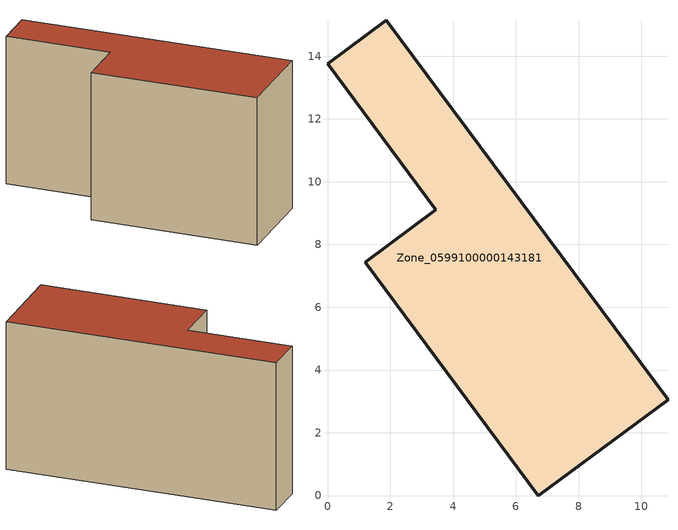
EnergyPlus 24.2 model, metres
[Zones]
Zone_0599100000143181
 floor ground (C_G): 0,13.76 1.87,15.14 10.85,3.06 6.72,0 1.21,7.44 3.45,9.1 z0
 wall outside (C_F): 6.72,0 10.85,3.06 1.87,15.14 0,13.76 3.45,9.1 1.21,7.44 6.72,0 z0:8.4
 roof outside (C_R): 1.87,15.14 0,13.76 3.45,9.1 1.21,7.44 6.72,0 10.85,3.06 z8.4
[BUILDING]
Pand.0599100000143181: North Axis=0; Terrain=City; Loads Convergence Tolerance Value=0.04; Temperature Convergence Tolerance Value=0.4; Solar Distribution=FullExterior; Maximum Number of Warmup Days=25; Minimum Number of Warmup Days=1
[Site:Location]
Rotterdam.The.Hague.AP_ZH_NLD Design_Conditions: Latitude=51.96; Longitude=4.45; Time Zone=1; Elevation=-4.5
[SITE:GROUNDTEMPERATURE:BUILDINGSURFACE]
18, 18, 18, 18, 18, 18, 18, 18, 18, 18, 18, 18
[MATERIAL] Thermal Absorptance=0.9; Solar Absorptance=0.7; Visible Absorptance=0.7
Name | Roughness | Thickness | Conductivity | Density | Specific Heat
G.TI.1975-1991 | MediumSmooth | 0.15 | 0.288461 | 540 | 1210
F.TI.1975-1991 | Rough | 0.3 | 0.230769 | 1920 | 840
R.TI.1975-1991 | MediumRough | 0.2 | 0.153846 | 1500 | 1000
[CONSTRUCTION]
C_G: G.TI.1975-1991
C_F: F.TI.1975-1991
C_R: R.TI.1975-1991
[ZONE]
Zone_0599100000143181: Type=1; Multiplier=1; Ceiling Height=Autocalculate; Volume=Autocalculate; Floor Area=autocalculate; Part of Total Floor Area=Yes
[ZONEINFILTRATION:DESIGNFLOWRATE]
Infil_Zone_0599100000143181: Zone or ZoneList or Space or SpaceList=Zone_0599100000143181; Schedule=AlwaysOn; Design Flow Rate Calculation Method=Flow/Area; Flow Rate per Floor Area=0.003; Constant Term Coefficient=1; Temperature Term Coefficient=0; Velocity Term Coefficient=0; Velocity Squared Term Coefficient=0
[HVACTEMPLATE:ZONE:IDEALLOADSAIRSYSTEM]
Zone_0599100000143181: Maximum Heating Supply Air Temperature=50; Minimum Cooling Supply Air Temperature=13; Maximum Heating Supply Air Humidity Ratio=0.0156; Minimum Cooling Supply Air Humidity Ratio=0.0077; Heating Limit=NoLimit; Cooling Limit=NoLimit; Dehumidification Control Type=ConstantSensibleHeatRatio; Cooling Sensible Heat Ratio=0.7; Dehumidification Setpoint=60; Humidification Control Type=None; Humidification Setpoint=30; Outdoor Air Method=None; Outdoor Air Flow Rate per Person=0.00944; Outdoor Air Flow Rate per Zone Floor Area=0; Outdoor Air Flow Rate per Zone=0; Demand Controlled Ventilation Type=None; Outdoor Air Economizer Type=NoEconomizer; Heat Recovery Type=None; Sensible Heat Recovery Effectiveness=0.7; Latent Heat Recovery Effectiveness=0.65
[ZONECONTROL:THERMOSTAT]
ThermostatControl_Zone_0599100000143181: Zone or ZoneList=Zone_0599100000143181; Control Type Schedule=DualSetpointControlType; Control 1=Thermostat_Zone_0599100000143181; Temperature Difference Between Cutout And Setpoint=0
[THERMOSTATSETPOINT:DUALSETPOINT]
Thermostat_Zone_0599100000143181: Heating Setpoint Temperature Schedule=HeatingSetpoint_Zone_0599100000143181; Cooling Setpoint Temperature Schedule=CoolingSetpoint_Zone_0599100000143181
[SCHEDULE:COMPACT]
HeatingSetpoint_Zone_0599100000143181: Through: 12/31, For: AllDays, Until: 24:00, 21
CoolingSetpoint_Zone_0599100000143181: Through: 12/31, For: AllDays, Until: 24:00, 24
DualSetpointControlType: Through: 12/31, For: AllDays, Until: 24:00, 4
AlwaysOn: Through: 12/31, For: AllDays, Until: 24:00, 1
